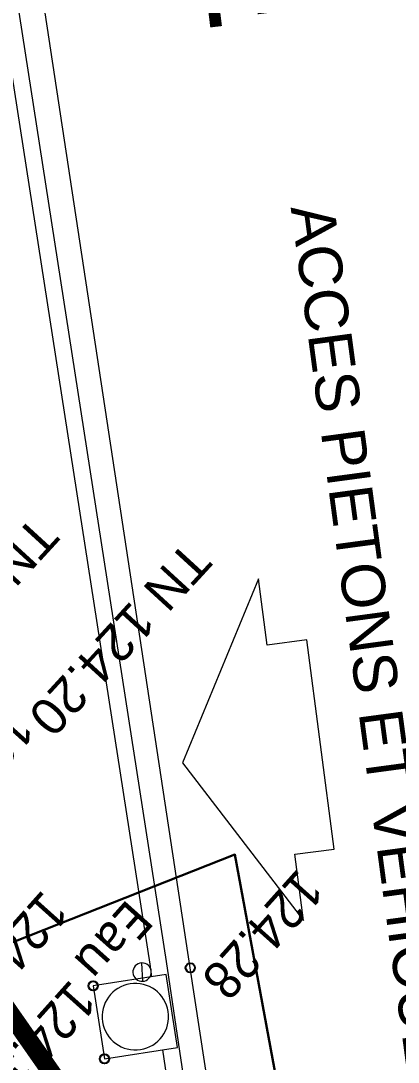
# Model space of a CAD drawing. Header units: metres. Extents: x -2858 to 512, y -1995 to 1252.
# Drawn here: x -397.98 to -393.89, y -80.1 to -68.79 of the extents above; entities that cross this region are included whole.
import ezdxf
from ezdxf import colors
from ezdxf.entities.mleader import LeaderData, LeaderLine
from ezdxf.enums import TextEntityAlignment as Align
from ezdxf.math import Vec2, Vec3

# ---------------------------------------------------------------- set-up
doc = ezdxf.new("R2010")
doc.units = ezdxf.units.M
doc.header["$PDMODE"] = 33
doc.header["$PDSIZE"] = 0.1
doc.linetypes.add('EU-200', pattern=[2.85, 2.5, -0.35])
doc.layers.add('06-EU-200PVC', color=24, linetype='EU-200', lineweight=30)
doc.layers.add('11-TEL-PVC45X3', color=6, linetype='Continuous', lineweight=30)
for name, color, linetype in [('1002 RES HTA TXT', 1, 'Continuous'), ('Calque commun', 7, 'Continuous'), ('Calque14', 7, 'Continuous'), ('Calque15', 7, 'Continuous'), ('Calque2', 7, 'Continuous'), ('Calque20', 7, 'Continuous'), ('Calque21', 7, 'Continuous'), ('Calque9', 7, 'Continuous'), ('Textes', 7, 'Continuous')]:
    doc.layers.add(name, color=color, linetype=linetype)
doc.styles.add('Arial12', font='arial.ttf', dxfattribs={"width": 0.9, "height": 0.41584})
doc.styles.add('Arial13', font='arial.ttf', dxfattribs={"height": 1.152052})
doc.styles.add('Arial20', font='arial.ttf', dxfattribs={"height": 0.301984})
doc.styles.add('Arial7', font='arial.ttf', dxfattribs={"height": 0.395842})
doc.styles.get("Standard").update_dxf_attribs({"font": 'arial.ttf'})
doc.styles.add('Trebuchet MS', font='trebucit.ttf', dxfattribs={"height": 0.405148})

# ---------------------------------------------------------------- blocks, each defined once
blk = doc.blocks.new('fleche10')
at = {"layer": 'Calque2', "color": 6, "linetype": 'Continuous', "lineweight": 18}
blk.add_polyline3d([(0.3, 0.396, 0), (-0.1902, 0.113, 0), (0, 0.113, 0), (0, 0, 0), (0.6, 0, 0), (0.6, 0.113, 0), (0.7902, 0.113, 0), (0.3, 0.396, 0)], dxfattribs=at)
blk = doc.blocks.new('PointTopo_SPE')
at = {"layer": 'Calque commun', "color": 1, "linetype": 'ByBlock', "lineweight": -2}
blk.add_point((0, 0), dxfattribs=at)
blk = doc.blocks.new('geometrebondepartleger')
at = {"layer": 'Calque20', "color": 28, "linetype": 'Continuous', "lineweight": 9}
blk.add_line((47.102, 102.499, 79), (41.782, 96.092, 79), dxfattribs=at)
for points in [[(46.964, 102.614, 79), (41.041, 95.482, 79), (33.521, 86.302, 79), (27.392, 78.893, 79), (22.031, 72.377, 79), (16.548, 65.767, 79), (12.059, 60.312, 79), (13.869, 62.441, 79)], [(41.27, 95.475, 79), (41.18, 95.368, 79), (33.66, 86.188, 79), (27.53, 78.778, 79), (22.17, 72.262, 79), (16.687, 65.652, 79), (13.468, 62.234, 79), (14.009, 62.327, 79)]]:
    blk.add_polyline3d(points, dxfattribs=at)
at = {"layer": 'Calque21', "color": 24, "linetype": 'Continuous', "lineweight": 9}
blk.add_polyline3d([(46.832, 102.902, 79), (40.919, 95.72, 79), (33.357, 86.555, 79), (27.275, 79.165, 79), (21.663, 72.378, 79), (16.312, 65.885, 79), (11.867, 60.481, 79), (13.672, 62.622, 79)], dxfattribs=at)
at = {"layer": 'Calque9', "color": 151, "linetype": 'Continuous', "lineweight": 9}
for p, q in [((41.657, 96.194, 79), (41.148, 95.575, 79)), ((42.276, 95.686, 79), (41.657, 96.194, 79)), ((41.768, 95.066, 79), (42.276, 95.686, 79)), ((41.148, 95.575, 79), (41.768, 95.066, 79)), ((41.232, 95.291, 79), (41.374, 95.433, 79))]:
    blk.add_line(p, q, dxfattribs=at)
for centre, radius, start, end in [((41.712, 95.63, 79), 0.361, 50.6079, 50.6073), ((41.303, 95.362, 79), 0.1, 0, 359.9994)]:
    blk.add_arc(centre, radius, start, end, dxfattribs=at)
at = {"layer": 'Calque14', "color": 0, "linetype": 'ByBlock', "lineweight": -2}
for p in [(40.919, 95.72, 203.276), (42.276, 95.686, 79), (41.768, 95.066, 203.377)]:
    blk.add_blockref('PointTopo_SPE', p, dxfattribs=at)
at = {"layer": 'Calque15', "color": 1, "linetype": 'ByBlock', "lineweight": -2, "style": 'Arial12', "width": 0.9}
for s, p in [('124.28', (39.328, 96.282, 203.276)), ('124.38', (41.868, 95.246, 203.377)), ('124.44', (41.346, 94.372, 203.444)), ('124.35', (40.124, 92.782, 203.346))]:
    blk.add_text(s, height=0.4158, dxfattribs=at).set_placement(p, align=Align.TOP_LEFT)
at = {"layer": 'Calque9', "color": 151, "linetype": 'ByBlock', "lineweight": -2, "style": 'Trebuchet MS'}
blk.add_text('Eau', height=0.4051, dxfattribs=at).set_placement((40.802, 94.587, 79), align=Align.BOTTOM_LEFT)
at = {"layer": 'Textes', "color": 5, "linetype": 'ByBlock', "lineweight": -2, "style": 'Arial13'}
blk.add_text('Rue NEUVE', height=1.1521, rotation=48.8322, dxfattribs=at).set_placement((27.59, 82.167), align=Align.BOTTOM_LEFT)

msp = doc.modelspace()

# ---------------------------------------------------------------- linework, layer by layer
at = {"layer": '06-EU-200PVC', "const_width": 0.2, "flags": 128}
msp.add_lwpolyline([(-393.981, -85.462), (-398.478, -79.02), (-407.95, -81.626), (-427.864, -88.441), (-442.137, -102.75), (-434.903, -124.41), (-431.913, -142.751), (-423.646, -161.496)], dxfattribs=at)

# ---------------------------------------------------------------- block references
at = {"layer": 'Calque commun', "color": 0, "linetype": 'ByBlock', "lineweight": -2, "rotation": 228.1617603435354}
msp.add_blockref('geometrebondepartleger', (-440.162, 15.263), dxfattribs=at)
at = {"layer": 'Calque commun', "color": 0, "linetype": 'ByBlock', "lineweight": -2, "xscale": 3.814697242071069, "yscale": 3.814697422911698, "zscale": 3.814697265625, "rotation": 97.49394926743685}
msp.add_blockref('fleche10', (-394.58, -77.783), dxfattribs=at)

# ---------------------------------------------------------------- texts
at = {"layer": 'Textes', "color": 5, "linetype": 'ByBlock', "lineweight": -2, "style": 'Arial20'}
msp.add_text('ACCES PIETONS ET VEHICULES', height=0.47192, rotation=277.6625, dxfattribs=at).set_placement((-393.213, -80.957), align=Align.TOP_RIGHT)
at = {"layer": 'Textes', "color": 5, "linetype": 'ByBlock', "lineweight": -2, "style": 'Arial7'}
for s, p in [('TN 124.30', (-397.922, -74.065)), ('TN 124.20', (-396.266, -74.339))]:
    msp.add_text(s, height=0.3958, rotation=227.494, dxfattribs=at).set_placement(p, align=Align.BOTTOM_LEFT)

# ---------------------------------------------------------------- next in the draw order: leaders
at = {"layer": '1002 RES HTA TXT'}
ml = msp.add_multileader_mtext('Standard', dxfattribs=at)
ml.set_content('Poste HTA/BT\\PBAT ', color=256)
ml.set_leader_properties()
ml.build(insert=Vec2(0, 0))
ml.multileader.update_dxf_attribs({"has_text_frame": 1, "text_left_attachment_type": 2, "text_right_attachment_type": 2, "dogleg_length": 0.36, "arrow_head_size": 0.36})
ctx = ml.context
ctx.base_point, ctx.char_height, ctx.arrow_head_size, ctx.landing_gap_size, ctx.plane_origin, ctx.plane_x_axis, ctx.plane_y_axis = Vec3(-401.61, -85.02), 0.6, 0.36, 0.18, Vec3(-387.89, -67.582), Vec3(-0.976926, -0.21358), Vec3(0.21358, -0.976926)
ctx.left_attachment, ctx.right_attachment, ctx.text_align_type = 2, 2, 1
notes = []
notes.append((ctx, [(0, (0, 0, 0), (0, 0), (1, 0), 1, [])]))
ctx.mtext.insert, ctx.mtext.text_direction, ctx.mtext.rotation, ctx.mtext.alignment, ctx.mtext.flow_direction = Vec3(-404.191, -86.408), Vec3(-0.976926, -0.21358), -0.625343, 2, 5
ctx.mtext.has_bg_fill, ctx.mtext.bg_color, ctx.mtext.bg_scale_factor, ctx.mtext.bg_transparency, ctx.mtext.use_window_bg_color = 1, -1023410167, 1.5, 0, 1
for ctx, leaders in notes:
    for number, flags, end, landing, length, lines in leaders:
        leader = LeaderData()
        leader.index, (leader.has_last_leader_line, leader.has_dogleg_vector, leader.attachment_direction) = number, flags
        leader.last_leader_point, leader.dogleg_vector, leader.dogleg_length = Vec3(end), Vec3(landing), length
        for number, points, colour, breaks in lines:
            line = LeaderLine()
            line.index, line.vertices, line.color, line.breaks = number, Vec3.list(points), colors.encode_raw_color(colour), breaks
            leader.lines.append(line)
        ctx.leaders.append(leader)

# ---------------------------------------------------------------- next in the draw order: linework, layer by layer
at = {"layer": '11-TEL-PVC45X3', "flags": 128}
msp.add_lwpolyline([(-401.87, -80.295), (-395.658, -77.842), (-394.259, -85.423)], dxfattribs=at)

doc.saveas('drawing.dxf')
